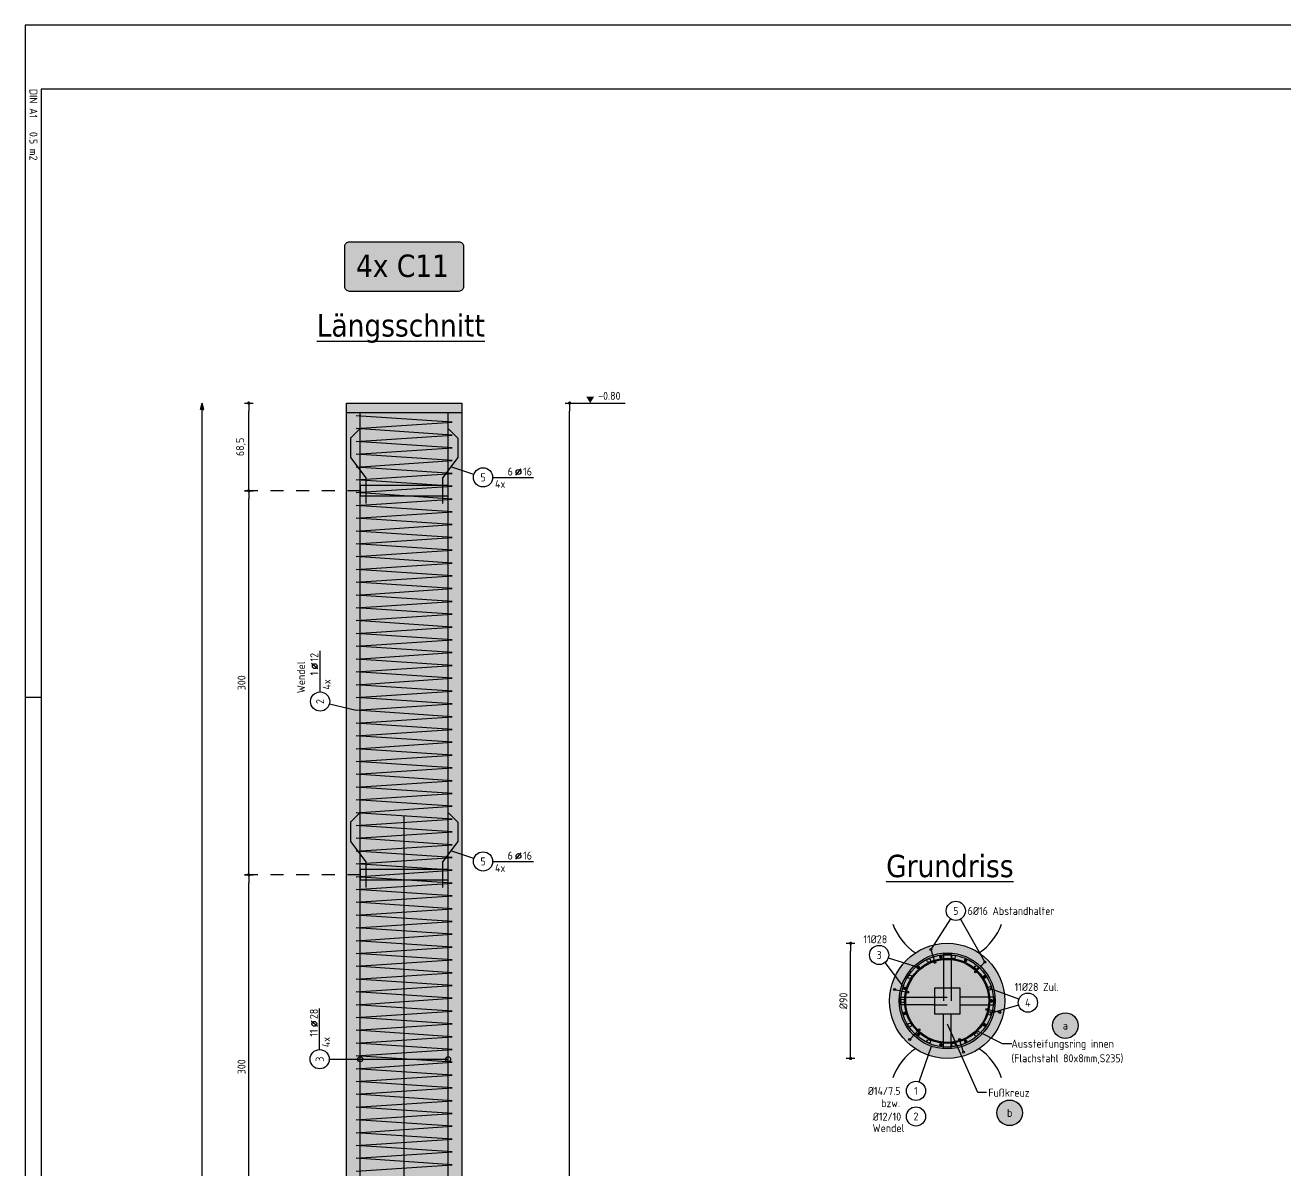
# Model space of a CAD drawing. Extents: x 20.9 to 41.2, y 12.6 to 33.7.
# Drawn here: x 20.87 to 30.71, y 24.72 to 33.67 of the extents above; entities that cross this region are included whole.
import ezdxf
from ezdxf.enums import TextEntityAlignment as Align

# ---------------------------------------------------------------- set-up
doc = ezdxf.new("R2010")
doc.units = 0
doc.header["$LTSCALE"] = 0.25
for name, pattern in [('AUSGEZOGEN', [1000.01, 1000, 0.01]), ('DASHDOT2', [0.5, 0.25, -0.125, 0, -0.125]), ('DOT', [0.175, 0.05, -0.125])]:
    doc.linetypes.add(name, pattern=pattern)
for name, color, linetype in [('1__LINE_ACI_7', 7, 'Continuous'), ('ACHSEN', 7, 'Continuous'), ('BET-SCHN', 6, 'Continuous'), ('BETON', 7, 'Continuous'), ('grau_hell', 7, 'Continuous'), ('grau_mittel', 7, 'Continuous'), ('HILFE', 7, 'Continuous'), ('koten', 7, 'Continuous'), ('MASSE', 7, 'Continuous'), ('OBJEKT', 7, 'Continuous'), ('POS', 7, 'Continuous'), ('RAHMEN', 7, 'Continuous'), ('RND', 7, 'Continuous'), ('STAHL', 7, 'Continuous'), ('TEXT', 7, 'Continuous')]:
    doc.layers.add(name, color=color, linetype=linetype)
doc.layers.add('NOPLOT', color=7, linetype='Continuous', plot=False)
doc.styles.add('helv', font='tahoma.ttf')
doc.styles.add('txt', font='isocp.shx')
doc.dimstyles.new('DOT_I', dxfattribs={"dimscale": 0.25, "dimtxt": 0.25, "dimasz": 0.25, "dimexe": 0.1, "dimexo": 0.3, "dimgap": 0.1, "dimtad": 1, "dimdec": 3, "dimzin": 3, "dimtxsty": 'txt', "dimblk": 'DOT', "dimblk1": 'DOT', "dimblk2": 'DOT', "dimsah": 1, "dimcen": 0.1, "dimse1": 1, "dimse2": 1, "dimazin": 0, "dimtfac": 1, "dimtdec": 4, "dimtix": 1, "dimtmove": 2, "dimatfit": 3, "dimfxl": 0, "dimtvp": 1, "dimtolj": 1, "dimtzin": 0, "dimarcsym": 0})

# ---------------------------------------------------------------- blocks, each defined once
blk = doc.blocks.new('DINA1')
at = {"layer": 'RAHMEN'}
for p, q in [((0, 59.4), (0, 0)), ((0, 0), (84.1, 0))]:
    blk.add_line(p, q, dxfattribs=at)
at = {"layer": 'RAHMEN', "color": 5}
for p, q in [((2, 58.9), (2, 0.5)), ((2, 0.5), (83.6, 0.5))]:
    blk.add_line(p, q, dxfattribs=at)
at = {"layer": 'RAHMEN', "color": 7}
blk.add_line((21, 0), (21, 0.5), dxfattribs=at)
at = {"layer": 'RAHMEN', "color": 7, "style": 'txt'}
blk.add_text('DIN A1   0.5 m2', height=0.25, dxfattribs=at).set_placement((1.989, 0.133))
blk = doc.blocks.new('OKRD_O')
at = {"color": 0, "linetype": 'ByBlock'}
blk.add_solid([(-0.125, 0.202), (0.125, 0.202), (0, 0)], dxfattribs=at)
at = {"color": 0, "linetype": 'ByBlock', "style": 'txt'}
blk.add_attdef('OKRD', (0.25, 0.1), '', height=0.25, dxfattribs=at)
blk = doc.blocks.new('DOT')
at = {"layer": 'MASSE', "color": 7, "linetype": 'Continuous'}
for p, q in [((0, 0), (-1, 0)), ((0, 0.54), (0, -0.54))]:
    blk.add_line(p, q, dxfattribs=at)
at = {"layer": 'MASSE', "color": 7, "linetype": 'Continuous', "const_width": 0.2}
blk.add_lwpolyline([(-0.1, 0, 1), (0.1, 0, 1)], format="xyb", close=True, dxfattribs=at)
blk = doc.blocks.new('*D20')
at = {"layer": 'Defpoints', "color": 0, "linetype": 'AUSGEZOGEN', "transparency": 16777216}
for p in [(25.1193, 30.7202), (25.1193, 30.7202), (25.1193, 15.4202)]:
    blk.add_point(p, dxfattribs=at)
at = {"layer": 'MASSE', "color": 0, "linetype": 'AUSGEZOGEN', "lineweight": -2, "transparency": 16777216}
blk.add_line((25.1193, 15.4827), (25.1193, 30.6577), dxfattribs=at)
at = {"layer": 'MASSE', "color": 0, "linetype": 'AUSGEZOGEN', "lineweight": -2, "transparency": 16777216, "xscale": 0.0625, "yscale": 0.0625, "zscale": 0.0625}
for p, rotation in [((25.1193, 30.7202), 90), ((25.1193, 15.4202), 270)]:
    blk.add_blockref('DOT', p, dxfattribs=dict(at, rotation=rotation))
at = {"layer": 'MASSE', "color": 0, "linetype": 'AUSGEZOGEN', "transparency": 16777216, "insert": (25.0631, 23.0702), "char_height": 0.0625, "attachment_point": 5, "rotation": 90, "style": 'txt'}
blk.add_mtext('\\A1;1530', dxfattribs=at)
blk = doc.blocks.new('*D26')
at = {"layer": 'Defpoints', "color": 0, "linetype": 'AUSGEZOGEN', "transparency": 16777216}
for p in [(27.3142, 26.5), (27.3142, 26.5), (27.3142, 25.6)]:
    blk.add_point(p, dxfattribs=at)
at = {"layer": 'MASSE', "color": 0, "linetype": 'AUSGEZOGEN', "lineweight": -2, "transparency": 16777216}
blk.add_line((27.3142, 25.6625), (27.3142, 26.4375), dxfattribs=at)
at = {"layer": 'MASSE', "color": 0, "linetype": 'AUSGEZOGEN', "lineweight": -2, "transparency": 16777216, "xscale": 0.0625, "yscale": 0.0625, "zscale": 0.0625}
for p, rotation in [((27.3142, 26.5), 90), ((27.3142, 25.6), 270)]:
    blk.add_blockref('DOT', p, dxfattribs=dict(at, rotation=rotation))
at = {"layer": 'MASSE', "color": 0, "linetype": 'AUSGEZOGEN', "transparency": 16777216, "insert": (27.2579, 26.05), "char_height": 0.0625, "attachment_point": 5, "rotation": 90, "style": 'txt'}
blk.add_mtext('\\A1;%%C90', dxfattribs=at)
blk = doc.blocks.new('Pfeillinie')
at = {"layer": 'TEXT', "linetype": 'Continuous'}
blk.add_hatch(color=7, dxfattribs=at).paths.add_polyline_path([(0, 0), (-0.8, 0.2), (-0.8, 0), (-0.8, -0.2)])
at = {"layer": 'TEXT', "color": 7, "linetype": 'Continuous'}
for p, q in [((-0.8, 0), (-0.8, 0.2)), ((-0.8, 0.2), (0, 0)), ((-0.8, 0), (-0.8, -0.2)), ((-0.8, -0.2), (0, 0))]:
    blk.add_line(p, q, dxfattribs=at)
blk = doc.blocks.new('*D33')
at = {"layer": 'Defpoints', "color": 0, "linetype": 'AUSGEZOGEN', "transparency": 16777216}
for p in [(22.6127, 27.0352), (22.6127, 27.0352), (22.6127, 24.0352)]:
    blk.add_point(p, dxfattribs=at)
at = {"layer": 'MASSE', "color": 0, "linetype": 'AUSGEZOGEN', "lineweight": -2, "transparency": 16777216}
blk.add_line((22.6127, 24.0977), (22.6127, 26.9727), dxfattribs=at)
at = {"layer": 'MASSE', "color": 0, "linetype": 'AUSGEZOGEN', "lineweight": -2, "transparency": 16777216, "xscale": 0.0625, "yscale": 0.0625, "zscale": 0.0625}
for p, rotation in [((22.6127, 27.0352), 90), ((22.6127, 24.0352), 270)]:
    blk.add_blockref('DOT', p, dxfattribs=dict(at, rotation=rotation))
at = {"layer": 'MASSE', "color": 0, "linetype": 'AUSGEZOGEN', "transparency": 16777216, "insert": (22.5564, 25.5352), "char_height": 0.0625, "attachment_point": 5, "rotation": 90, "style": 'txt'}
blk.add_mtext('\\A1;300', dxfattribs=at)
blk = doc.blocks.new('*D34')
at = {"layer": 'Defpoints', "color": 0, "linetype": 'AUSGEZOGEN', "transparency": 16777216}
for p in [(22.6127, 30.0352), (22.6127, 30.0352), (22.6127, 27.0352)]:
    blk.add_point(p, dxfattribs=at)
at = {"layer": 'MASSE', "color": 0, "linetype": 'AUSGEZOGEN', "lineweight": -2, "transparency": 16777216}
blk.add_line((22.6127, 27.0977), (22.6127, 29.9727), dxfattribs=at)
at = {"layer": 'MASSE', "color": 0, "linetype": 'AUSGEZOGEN', "lineweight": -2, "transparency": 16777216, "xscale": 0.0625, "yscale": 0.0625, "zscale": 0.0625}
for p, rotation in [((22.6127, 30.0352), 90), ((22.6127, 27.0352), 270)]:
    blk.add_blockref('DOT', p, dxfattribs=dict(at, rotation=rotation))
at = {"layer": 'MASSE', "color": 0, "linetype": 'AUSGEZOGEN', "transparency": 16777216, "insert": (22.5564, 28.5352), "char_height": 0.0625, "attachment_point": 5, "rotation": 90, "style": 'txt'}
blk.add_mtext('\\A1;300', dxfattribs=at)
blk = doc.blocks.new('*D35')
at = {"layer": 'Defpoints', "color": 0, "linetype": 'AUSGEZOGEN', "transparency": 16777216}
for p in [(22.6127, 30.7202), (22.6127, 30.7202), (22.6127, 30.0352)]:
    blk.add_point(p, dxfattribs=at)
at = {"layer": 'MASSE', "color": 0, "linetype": 'AUSGEZOGEN', "lineweight": -2, "transparency": 16777216}
blk.add_line((22.6127, 30.0977), (22.6127, 30.6577), dxfattribs=at)
at = {"layer": 'MASSE', "color": 0, "linetype": 'AUSGEZOGEN', "lineweight": -2, "transparency": 16777216, "xscale": 0.0625, "yscale": 0.0625, "zscale": 0.0625}
for p, rotation in [((22.6127, 30.7202), 90), ((22.6127, 30.0352), 270)]:
    blk.add_blockref('DOT', p, dxfattribs=dict(at, rotation=rotation))
at = {"layer": 'MASSE', "color": 0, "linetype": 'AUSGEZOGEN', "transparency": 16777216, "insert": (22.5517, 30.3777), "char_height": 0.0625, "attachment_point": 5, "rotation": 90, "style": 'txt'}
blk.add_mtext('\\A1;68,5', dxfattribs=at)
blk = doc.blocks.new('RND_LEI')
at = {"layer": 'RND', "color": 7, "linetype": 'Continuous'}
blk.add_line((1.022, 0.066), (1.19, 0.27), dxfattribs=at)
for centre, radius in [((0, 0), 0.3), ((1.106, 0.168), 0.075)]:
    blk.add_circle(centre, radius, dxfattribs=at)
at = {"layer": 'RND', "color": 7, "linetype": 'Continuous', "style": 'txt'}
blk.add_attdef('POSL', text='', height=0.25, dxfattribs=at).set_placement((0, 0), align=Align.MIDDLE)
blk.add_attdef('ANZ', text='', height=0.25, dxfattribs=at).set_placement((0.931, 0.057), align=Align.RIGHT)
for tag, p in [('DUM', (1.253, 0.057)), ('ABSTD', (1.674, 0.057)), ('POSTXT', (0.374, -0.327))]:
    blk.add_attdef(tag, p, '', height=0.25, dxfattribs=at)
blk = doc.blocks.new('pos_ausz')
at = {"layer": 'grau_hell', "true_color": 0xfcfcfc}
blk.add_hatch(color=7, dxfattribs=at).paths.add_polyline_path([(-0.4, 0, 1), (0.4, 0, 1)])
at = {"layer": 'POS', "color": 1, "linetype": 'Continuous'}
blk.add_circle((0, 0), 0.4, dxfattribs=at)
at = {"layer": 'POS', "color": 7, "linetype": 'Continuous', "style": 'txt'}
blk.add_attdef('POSNAME', text='', height=0.25, dxfattribs=at).set_placement((0, 0), align=Align.MIDDLE)
blk.add_attdef('POSABM', (0.6, 0.05), '', height=0.25, dxfattribs=at)
blk = doc.blocks.new('RND_HIN')
at = {"layer": 'RND', "color": 7, "linetype": 'Continuous'}
blk.add_circle((0, 0), 0.3, dxfattribs=at)
at = {"layer": 'RND', "color": 7, "linetype": 'Continuous', "style": 'txt'}
blk.add_attdef('POSI', text='', height=0.25, dxfattribs=at).set_placement((0, 0), align=Align.MIDDLE)

msp = doc.modelspace()

# ---------------------------------------------------------------- hatches: boundary and pattern name
at = {"layer": 'grau_hell'}
msp.add_hatch(color=9, dxfattribs=at).paths.add_polyline_path([(24.253, 31.5928, 0.414214), (24.2905, 31.6303), (24.2905, 31.9432, 0.414214), (24.253, 31.9807), (23.4, 31.9807, 0.414214), (23.3625, 31.9432), (23.3625, 31.6303, 0.414214), (23.4, 31.5928)])
at = {"layer": 'grau_mittel'}
for points in [[(23.3769, 15.4202), (24.2769, 15.4202), (24.2769, 30.7202), (23.3769, 30.7202)], [(28.5188, 26.05, 1), (27.6188, 26.05, 1)]]:
    msp.add_hatch(color=61, dxfattribs=at).paths.add_polyline_path(points)

# ---------------------------------------------------------------- linework, layer by layer
at = {"layer": '1__LINE_ACI_7'}
msp.add_lwpolyline([(27.9688, 25.95), (28.1688, 25.95), (28.1688, 26.15), (27.9688, 26.15)], close=True, dxfattribs=at)
at = {"layer": 'ACHSEN', "color": 102, "linetype": 'DASHDOT2'}
for p, q in [((23.4839, 30.0352), (22.6127, 30.0352)), ((23.4839, 27.0352), (22.6127, 27.0352))]:
    msp.add_line(p, q, dxfattribs=at)
at = {"layer": 'BET-SCHN'}
for centre, start, end in [((28.0688, 26.8), 199.47122, 236.44269), ((28.0688, 26.8), 303.55731, 340.52878), ((28.0688, 25.3), 123.55731, 160.52878), ((28.0688, 25.3), 19.47122, 56.44269)]:
    msp.add_arc(centre, 0.45, start, end, dxfattribs=at)
at = {"layer": 'BETON', "color": 6, "linetype": 'AUSGEZOGEN'}
for p, q in [((23.3769, 15.4202), (23.3769, 30.7202)), ((23.3769, 30.7202), (24.2769, 30.7202)), ((24.2769, 30.7202), (24.2769, 15.4202))]:
    msp.add_line(p, q, dxfattribs=at)
msp.add_circle((28.0688, 26.05), 0.45, dxfattribs=at)
at = {"layer": 'HILFE', "color": 102, "linetype": 'AUSGEZOGEN'}
for p, q in [((25.1193, 30.7202), (25.5529, 30.7202)), ((28.0388, 26.42), (28.0988, 26.42)), ((27.6988, 26.08), (27.6988, 26.02)), ((28.4388, 26.08), (28.4388, 26.02)), ((28.3074, 25.3348), (28.0722, 25.868)), ((28.5725, 25.7157), (28.4997, 25.7157)), ((28.0388, 25.68), (28.0988, 25.68)), ((28.3769, 25.3348), (28.3074, 25.3348))]:
    msp.add_line(p, q, dxfattribs=at)
at = {"layer": 'NOPLOT', "color": 191, "linetype": 'Continuous'}
msp.add_line((23.3769, 30.6452), (24.2769, 30.6452), dxfattribs=at)
at = {"layer": 'OBJEKT', "color": 1, "linetype": 'AUSGEZOGEN'}
msp.add_lwpolyline([(23.4, 31.9807), (24.253, 31.9807, -0.414214), (24.2905, 31.9432), (24.2905, 31.6303, -0.414214), (24.253, 31.5928), (23.4, 31.5928, -0.414214), (23.3625, 31.6303), (23.3625, 31.9432, -0.414214)], format="xyb", close=True, dxfattribs=at)
at = {"layer": 'POS', "color": 1, "linetype": 'AUSGEZOGEN'}
for centre in [(28.9917, 25.8571), (28.5567, 25.1753)]:
    msp.add_circle(centre, 0.1, dxfattribs=at)
at = {"layer": 'RND', "color": 102, "linetype": 'AUSGEZOGEN'}
for p, q in [((24.3715, 30.1619), (24.1916, 30.2215)), ((23.2431, 28.3708), (23.4519, 28.3202)), ((24.3715, 27.1619), (24.1916, 27.2215)), ((28.0952, 26.6904), (27.9409, 26.4506)), ((28.1726, 26.6881), (28.3619, 26.3516)), ((27.9409, 26.4506), (27.9725, 26.3515)), ((27.5823, 26.3493), (27.7358, 26.1478)), ((27.6083, 26.3862), (27.8416, 26.3123)), ((28.3619, 26.3516), (28.2894, 26.277)), ((27.6579, 26.1395), (27.7595, 26.1174)), ((28.6287, 26.0627), (28.4017, 26.1478)), ((28.6267, 26.0159), (28.4017, 25.9523)), ((28.4797, 25.9605), (28.378, 25.9827)), ((27.7757, 25.7485), (27.8482, 25.8231)), ((28.4997, 25.7157), (28.301, 25.8165)), ((28.1967, 25.6495), (28.1651, 25.7485)), ((27.8493, 25.4176), (27.9458, 25.6958)), ((23.2416, 25.5945), (24.1699, 25.5945))]:
    msp.add_line(p, q, dxfattribs=at)
at = {"layer": 'RND', "color": 7, "linetype": 'AUSGEZOGEN'}
for p, q in [((24.5181, 30.1394), (24.8381, 30.1394)), ((23.1702, 28.4634), (23.1702, 28.7834)), ((24.5181, 27.1394), (24.8381, 27.1394)), ((23.1666, 25.6695), (23.1666, 25.9895))]:
    msp.add_line(p, q, dxfattribs=at)
at = {"layer": 'RND', "color": 102, "linetype": 'AUSGEZOGEN'}
msp.add_lwpolyline([(22.2488, 15.4202), (22.2488, 30.7202)], dxfattribs=at)
at = {"layer": 'RND', "color": 1, "linetype": 'AUSGEZOGEN'}
for points in [[(23.4839, 15.4952), (23.4839, 30.6452)], [(24.1699, 15.4952), (24.1699, 30.6452)], [(23.4519, 24.7202), (24.2019, 24.7702), (23.4519, 24.8202), (24.2019, 24.8702), (23.4519, 24.9202), (24.2019, 24.9702), (23.4519, 25.0202), (24.2019, 25.0702), (23.4519, 25.1202), (24.2019, 25.1702), (23.4519, 25.2202), (24.2019, 25.2702), (23.4519, 25.3202), (24.2019, 25.3702), (23.4519, 25.4202), (24.2019, 25.4702), (23.4519, 25.5202), (24.2019, 25.5702), (23.4519, 25.6202), (24.2019, 25.6702), (23.4519, 25.7202), (24.2019, 25.7702), (23.4519, 25.8202), (24.2019, 25.8702), (23.4519, 25.9202), (24.2019, 25.9702), (23.4519, 26.0202), (24.2019, 26.0702), (23.4519, 26.1202), (24.2019, 26.1702), (23.4519, 26.2202), (24.2019, 26.2702), (23.4519, 26.3202), (24.2019, 26.3702), (23.4519, 26.4202), (24.2019, 26.4702), (23.4519, 26.5202), (24.2019, 26.5702), (23.4519, 26.6202), (24.2019, 26.6702), (23.4519, 26.7202), (24.2019, 26.7702), (23.4519, 26.8202), (24.2019, 26.8702), (23.4519, 26.9202), (24.2019, 26.9702), (23.4519, 27.0202), (24.2019, 27.0702), (23.4519, 27.1202), (24.2019, 27.1702), (23.4519, 27.2202), (24.2019, 27.2702), (23.4519, 27.3202), (24.2019, 27.3702), (23.4519, 27.4202), (24.2019, 27.4702), (23.4519, 27.5202), (24.2019, 27.5702), (23.4519, 27.6202), (24.2019, 27.6702), (23.4519, 27.7202), (24.2019, 27.7702), (23.4519, 27.8202), (24.2019, 27.8702), (23.4519, 27.9202), (24.2019, 27.9702), (23.4519, 28.0202), (24.2019, 28.0702), (23.4519, 28.1202), (24.2019, 28.1702), (23.4519, 28.2202), (24.2019, 28.2702), (23.4519, 28.3202), (24.2019, 28.3702), (23.4519, 28.4202), (24.2019, 28.4702), (23.4519, 28.5202), (24.2019, 28.5702), (23.4519, 28.6202), (24.2019, 28.6702), (23.4519, 28.7202), (24.2019, 28.7702), (23.4519, 28.8202), (24.2019, 28.8702), (23.4519, 28.9202), (24.2019, 28.9702), (23.4519, 29.0202), (24.2019, 29.0702), (23.4519, 29.1202), (24.2019, 29.1702), (23.4519, 29.2202), (24.2019, 29.2702), (23.4519, 29.3202), (24.2019, 29.3702), (23.4519, 29.4202), (24.2019, 29.4702), (23.4519, 29.5202), (24.2019, 29.5702), (23.4519, 29.6202), (24.2019, 29.6702), (23.4519, 29.7202), (24.2019, 29.7702), (23.4519, 29.8202), (24.2019, 29.8702), (23.4519, 29.9202), (24.2019, 29.9702), (23.4519, 30.0202), (24.2019, 30.0702), (23.4519, 30.1202), (24.2019, 30.1702), (23.4519, 30.2202), (24.2019, 30.2702), (23.4519, 30.3202), (24.2019, 30.3702), (23.4519, 30.4202), (24.2019, 30.4702), (23.4519, 30.5202), (24.2019, 30.5702), (23.4519, 30.6202)], [(23.4776, 30.5159), (23.4069, 30.4452), (23.4069, 30.2952), (23.5269, 30.1352), (23.5269, 29.9352)], [(24.1762, 30.5159), (24.2469, 30.4452), (24.2469, 30.2952), (24.1269, 30.1352), (24.1269, 29.9352)], [(23.4776, 27.5159), (23.4069, 27.4452), (23.4069, 27.2952), (23.5269, 27.1352), (23.5269, 26.9352)], [(23.8269, 15.4952), (23.8269, 27.4952)], [(24.1762, 27.5159), (24.2469, 27.4452), (24.2469, 27.2952), (24.1269, 27.1352), (24.1269, 26.9352)]]:
    msp.add_lwpolyline(points, dxfattribs=at)
at = {"layer": 'RND', "color": 7, "linetype": 'AUSGEZOGEN', "const_width": 0.014}
for points in [[(28.0124, 26.3935, 1), (28.0264, 26.3935, 1)], [(27.8346, 26.3123, 1), (27.8486, 26.3123, 1)], [(28.2059, 26.3657, 1), (28.2199, 26.3657, 1)], [(28.3537, 26.2376, 1), (28.3677, 26.2376, 1)], [(27.7288, 26.1478, 1), (27.7428, 26.1478, 1)], [(28.4088, 26.05, 1), (28.4228, 26.05, 1)], [(27.7288, 25.9523, 1), (27.7428, 25.9523, 1)], [(27.8346, 25.7878, 1), (27.8486, 25.7878, 1)], [(28.3537, 25.8624, 1), (28.3677, 25.8624, 1)], [(28.0124, 25.7066, 1), (28.0264, 25.7066, 1)], [(28.2059, 25.7344, 1), (28.2199, 25.7344, 1)]]:
    msp.add_lwpolyline(points, format="xyb", close=True, dxfattribs=at)
at = {"layer": 'RND', "color": 1, "linetype": 'AUSGEZOGEN'}
for radius in [0.375, 0.361]:
    msp.add_circle((28.0688, 26.05), radius, dxfattribs=at)
at = {"layer": 'RND', "color": 102, "linetype": 'AUSGEZOGEN'}
for centre in [(27.9409, 26.4506), (27.9725, 26.3515), (28.3619, 26.3516), (28.2894, 26.277), (27.6579, 26.1395), (27.7595, 26.1174), (28.378, 25.9827), (28.4797, 25.9605), (27.8482, 25.8231), (27.7757, 25.7485), (28.1651, 25.7485), (28.1967, 25.6495)]:
    msp.add_circle(centre, 0.008, dxfattribs=at)
at = {"layer": 'RND', "color": 7, "linetype": 'AUSGEZOGEN'}
for centre, radius in [((28.1182, 26.3935), 0.014), ((27.9246, 26.3657), 0.014), ((28.296, 26.3123), 0.014), ((27.7769, 26.2376), 0.014), ((28.4017, 26.1478), 0.014), ((27.7218, 26.05), 0.014), ((28.4017, 25.9523), 0.014), ((27.7769, 25.8624), 0.014), ((28.296, 25.7878), 0.014), ((27.9246, 25.7344), 0.014), ((28.1182, 25.7066), 0.014), ((23.4839, 25.5945), 0.02), ((24.1699, 25.5945), 0.02)]:
    msp.add_circle(centre, radius, dxfattribs=at)
at = {"layer": 'STAHL', "color": 102, "linetype": 'AUSGEZOGEN'}
for p, q in [((28.0388, 26.42), (28.0388, 26.15)), ((28.0988, 26.42), (28.0988, 26.15)), ((27.6988, 26.08), (27.9688, 26.08)), ((27.9688, 26.02), (27.6988, 26.02)), ((28.4388, 26.08), (28.1688, 26.08)), ((28.1688, 26.02), (28.4388, 26.02)), ((28.0388, 25.68), (28.0388, 25.95)), ((28.0988, 25.68), (28.0988, 25.95))]:
    msp.add_line(p, q, dxfattribs=at)
at = {"layer": 'STAHL', "color": 102, "linetype": 'DOT', "ltscale": 0.7}
for p, q in [((28.0388, 26.15), (28.0388, 25.95)), ((28.0988, 26.15), (28.0988, 25.95)), ((27.9688, 26.08), (28.1688, 26.08)), ((27.9688, 26.02), (28.1688, 26.02))]:
    msp.add_line(p, q, dxfattribs=at)
at = {"layer": 'STAHL', "color": 102, "linetype": 'AUSGEZOGEN'}
for points in [[(23.4839, 29.9952), (24.1699, 29.9952), (24.1699, 30.0752), (23.4839, 30.0752)], [(23.4839, 26.9952), (24.1699, 26.9952), (24.1699, 27.0752), (23.4839, 27.0752)]]:
    msp.add_lwpolyline(points, close=True, dxfattribs=at)
for radius in [0.3325, 0.3245]:
    msp.add_circle((28.0688, 26.05), radius, dxfattribs=at)

# ---------------------------------------------------------------- block references
at = {"layer": 'koten', "color": 7, "xscale": 0.25, "yscale": 0.25, "zscale": 0.25}
msp.add_blockref('OKRD_O', (25.28, 30.7202), dxfattribs=at).add_auto_attribs({'OKRD': '-0.80'})
at = {"layer": 'POS', "color": 7, "linetype": 'AUSGEZOGEN', "xscale": 0.25, "yscale": 0.25, "zscale": 0.25}
for p, values in [((28.9917, 25.8571), {'POSNAME': 'a'}), ((28.5567, 25.1753), {'POSNAME': 'b'})]:
    msp.add_blockref('pos_ausz', p, dxfattribs=at).add_auto_attribs(values)
at = {"layer": 'RAHMEN', "xscale": 0.25, "yscale": 0.25, "zscale": 0.25, "rotation": 270}
msp.add_blockref('DINA1', (20.8666, 33.6718), dxfattribs=at)
at = {"layer": 'RND', "color": 102, "linetype": 'AUSGEZOGEN', "xscale": 0.0625, "yscale": 0.0625, "zscale": 0.0625, "rotation": 90}
msp.add_blockref('Pfeillinie', (22.2488, 30.7202), dxfattribs=at)
at = {"layer": 'RND', "color": 7, "linetype": 'AUSGEZOGEN', "xscale": 0.25, "yscale": 0.25, "zscale": 0.25}
for name, p, values in [('RND_LEI', (24.4431, 30.1394), {'POSL': '5', 'DUM': '16', 'ANZ': '6', 'POSTXT': '4x'}), ('RND_LEI', (24.4431, 27.1394), {'POSL': '5', 'DUM': '16', 'ANZ': '6', 'POSTXT': '4x'}), ('RND_HIN', (28.1358, 26.7534), {'POSI': '5'}), ('RND_HIN', (27.5368, 26.4089), {'POSI': '3'}), ('RND_HIN', (28.6989, 26.0364), {'POSI': '4'}), ('RND_HIN', (27.8247, 25.3468), {'POSI': '1'}), ('RND_HIN', (27.8247, 25.1471), {'POSI': '2'})]:
    msp.add_blockref(name, p, dxfattribs=at).add_auto_attribs(values)
at = {"layer": 'RND', "color": 7, "linetype": 'AUSGEZOGEN', "xscale": 0.25, "yscale": 0.25, "zscale": 0.25, "rotation": 90}
for p, values in [((23.1702, 28.3884), {'POSL': '2', 'DUM': '12', 'ANZ': '1', 'POSTXT': '4x'}), ((23.1666, 25.5945), {'POSL': '3', 'DUM': '28', 'ANZ': '11', 'POSTXT': '4x'})]:
    msp.add_blockref('RND_LEI', p, dxfattribs=at).add_auto_attribs(values)

# ---------------------------------------------------------------- texts
at = {"layer": 'TEXT', "color": 5, "linetype": 'AUSGEZOGEN', "style": 'helv'}
for s, p in [('4x C11', (23.4502, 31.7051)), ('%%ULängsschnitt', (23.1439, 31.2397)), ('%%UGrundriss', (27.5921, 27.0165))]:
    msp.add_text(s, height=0.175, dxfattribs=at).set_placement(p)
at = {"layer": 'TEXT', "color": 7, "linetype": 'AUSGEZOGEN', "style": 'txt'}
msp.add_text('Wendel', height=0.0625, rotation=90, dxfattribs=at).set_placement((23.0528, 28.4537))
for s, p in [('6%%C16 Abstandhalter', (28.2284, 26.7213)), ('11%%C28', (27.4143, 26.5)), ('11%%C28 Zul.', (28.5957, 26.1274)), ('Aussteifungsring innen', (28.5696, 25.6846)), ('(Flachstahl 80x8mm,S235)', (28.5708, 25.5704)), ('%%C14/7.5', (27.4481, 25.3154)), ('Fußkreuz', (28.39, 25.3015)), ('bzw.', (27.5532, 25.2196)), ('%%C12/10', (27.487, 25.1142)), ('Wendel', (27.4863, 25.0251))]:
    msp.add_text(s, height=0.0625, dxfattribs=at).set_placement(p)

# ---------------------------------------------------------------- dimensions: what is measured, and where the dimension line sits
at = {"layer": 'MASSE', "color": 7, "linetype": 'AUSGEZOGEN'}
for base, p1, p2, override, picture, middle in [((22.6127, 30.7202), (22.6127, 30.0352), (22.6127, 30.7202), {"dimdec": 1, "dimlfac": 100}, '*D35', (22.5517, 30.3777)), ((25.1193, 30.7202), (25.1193, 15.4202), (25.1193, 30.7202), {"dimdec": 0, "dimlfac": 100}, '*D20', (25.0631, 23.0702)), ((22.6127, 30.0352), (22.6127, 27.0352), (22.6127, 30.0352), {"dimdec": 0, "dimlfac": 100}, '*D34', (22.5564, 28.5352)), ((22.6127, 27.0352), (22.6127, 24.0352), (22.6127, 27.0352), {"dimdec": 0, "dimlfac": 100}, '*D33', (22.5564, 25.5352))]:
    dim = msp.add_linear_dim(base=base, p1=p1, p2=p2, angle=90, dimstyle='DOT_I', override=override, dxfattribs=at)
    dim.commit()
    dim.dimension.update_dxf_attribs({"geometry": picture, "text_midpoint": middle})
dim = msp.add_linear_dim(base=(27.3142, 26.5), p1=(27.3142, 25.6), p2=(27.3142, 26.5), angle=90, text='%%C<>', dimstyle='DOT_I', override={"dimscale": 0.25, "dimdec": 0, "dimlfac": 100}, dxfattribs=at)
dim.commit()
dim.dimension.update_dxf_attribs({"geometry": '*D26', "text_midpoint": (27.2579, 26.05)})

doc.saveas('drawing.dxf')
